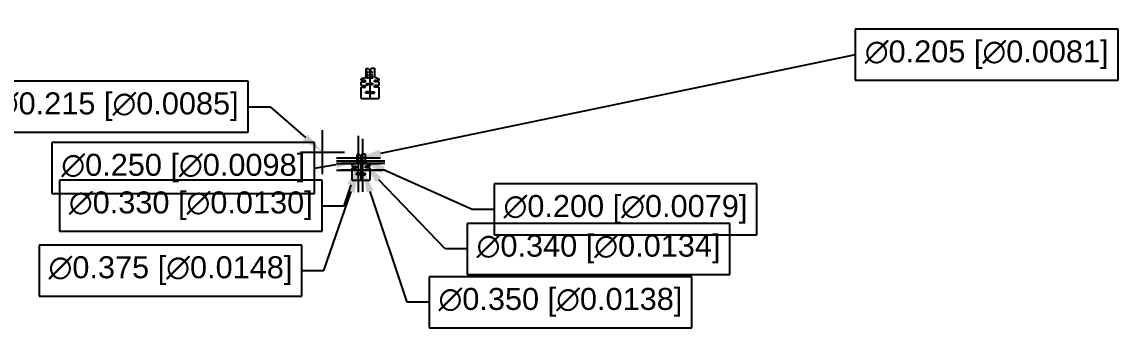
# Model space of a CAD drawing. Header units: millimetres. Extents: x -591 to -200, y 182 to 518.
# Drawn here: x -449.9 to -200.4, y 209 to 280.2 of the extents above; entities that cross this region are included whole.
import ezdxf

# ---------------------------------------------------------------- set-up
doc = ezdxf.new("R2010")
doc.units = ezdxf.units.MM
doc.header["$MEASUREMENT"] = 0
doc.styles.get("Standard").update_dxf_attribs({"font": 'arial.ttf'})
doc.dimstyles.get("Standard").update_dxf_attribs({"dimtxt": 5, "dimasz": 5, "dimexe": 5, "dimexo": 1.5, "dimgap": -2.5, "dimtad": 0, "dimtih": 1, "dimtoh": 1, "dimdec": 3, "dimzin": 0, "dimdsep": 46, "dimtxsty": 'Standard', "dimcen": 5, "dimazin": 0, "dimtfac": 1, "dimtdec": 3, "dimtofl": 0, "dimtmove": 0, "dimatfit": 3, "dimfxl": 1, "dimtolj": 1, "dimtzin": 0, "dimarcsym": 0})

# ---------------------------------------------------------------- blocks, each defined once
blk = doc.blocks.new('*D2')
at = {"color": 0, "lineweight": -2, "transparency": 16777216}
for p, q in [((-200.4, 278.54), (-260.2, 278.54)), ((-260.2, 278.54), (-260.2, 266.96)), ((-200.4, 266.96), (-200.4, 278.54)), ((-260.2, 272.75), (-368.26, 250.34)), ((-260.2, 266.96), (-200.4, 266.96)), ((-373.26, 244.31), (-373.26, 254.31)), ((-378.26, 249.31), (-368.26, 249.31))]:
    blk.add_line(p, q, dxfattribs=at)
at = {"color": 0, "transparency": 16777216}
blk.add_solid([(-368.43, 251.16), (-368.09, 249.53), (-373.16, 249.33)], dxfattribs=at)
at = {"layer": 'Defpoints', "color": 0, "transparency": 16777216}
for p in [(-373.36, 249.29), (-373.16, 249.33)]:
    blk.add_point(p, dxfattribs=at)
at = {"color": 0, "transparency": 16777216, "insert": (-230.3, 272.75), "char_height": 5, "attachment_point": 5}
blk.add_mtext('\\A1;∅0.205 [∅0.0081]', dxfattribs=at)
blk = doc.blocks.new('*D3')
at = {"color": 0, "lineweight": -2, "transparency": 16777216}
for p, q in [((-398.38, 266.73), (-458.17, 266.73)), ((-458.17, 266.73), (-458.17, 255.16)), ((-398.38, 255.16), (-398.38, 266.73)), ((-398.38, 260.94), (-393.38, 260.94)), ((-393.38, 260.94), (-385.34, 253.97)), ((-458.17, 255.16), (-398.38, 255.16)), ((-381.48, 245.62), (-381.48, 255.62)), ((-386.48, 250.62), (-376.48, 250.62))]:
    blk.add_line(p, q, dxfattribs=at)
at = {"color": 0, "transparency": 16777216}
blk.add_solid([(-384.79, 254.6), (-385.88, 253.34), (-381.56, 250.69)], dxfattribs=at)
at = {"layer": 'Defpoints', "color": 0, "transparency": 16777216}
for p in [(-381.56, 250.69), (-381.4, 250.55)]:
    blk.add_point(p, dxfattribs=at)
at = {"color": 0, "transparency": 16777216, "insert": (-428.28, 260.94), "char_height": 5, "attachment_point": 5}
blk.add_mtext('\\A1;∅0.215 [∅0.0085]', dxfattribs=at)
blk = doc.blocks.new('*D4')
at = {"color": 0, "lineweight": -2, "transparency": 16777216}
for p, q in [((-372.25, 243.65), (-372.25, 253.65)), ((-377.25, 248.65), (-367.25, 248.65)), ((-347.4, 237.61), (-367.59, 246.58)), ((-282.61, 243.39), (-342.4, 243.39)), ((-342.4, 243.39), (-342.4, 231.82)), ((-282.61, 231.82), (-282.61, 243.39)), ((-342.4, 237.61), (-347.4, 237.61)), ((-342.4, 231.82), (-282.61, 231.82))]:
    blk.add_line(p, q, dxfattribs=at)
at = {"color": 0, "transparency": 16777216}
blk.add_solid([(-367.25, 247.34), (-367.93, 245.81), (-372.16, 248.61)], dxfattribs=at)
at = {"layer": 'Defpoints', "color": 0, "transparency": 16777216}
for p in [(-372.34, 248.69), (-372.16, 248.61)]:
    blk.add_point(p, dxfattribs=at)
at = {"color": 0, "transparency": 16777216, "insert": (-312.51, 237.61), "char_height": 5, "attachment_point": 5}
blk.add_mtext('\\A1;∅0.200 [∅0.0079]', dxfattribs=at)
blk = doc.blocks.new('*D5')
at = {"color": 0, "lineweight": -2, "transparency": 16777216}
for p, q in [((-372.25, 243.07), (-372.25, 253.07)), ((-377.25, 248.07), (-367.25, 248.07)), ((-353.53, 228.6), (-368.67, 244.34)), ((-288.73, 234.38), (-348.53, 234.38)), ((-348.53, 234.38), (-348.53, 222.81)), ((-288.73, 222.81), (-288.73, 234.38)), ((-348.53, 228.6), (-353.53, 228.6)), ((-348.53, 222.81), (-288.73, 222.81))]:
    blk.add_line(p, q, dxfattribs=at)
at = {"color": 0, "transparency": 16777216}
blk.add_solid([(-368.06, 244.92), (-369.27, 243.76), (-372.13, 247.95)], dxfattribs=at)
at = {"layer": 'Defpoints', "color": 0, "transparency": 16777216}
for p in [(-372.37, 248.19), (-372.13, 247.95)]:
    blk.add_point(p, dxfattribs=at)
at = {"color": 0, "transparency": 16777216, "insert": (-318.63, 228.6), "char_height": 5, "attachment_point": 5}
blk.add_mtext('\\A1;∅0.340 [∅0.0134]', dxfattribs=at)
blk = doc.blocks.new('*D6')
at = {"color": 0, "lineweight": -2, "transparency": 16777216}
for p, q in [((-372.25, 241.58), (-372.25, 251.58)), ((-377.25, 246.58), (-367.25, 246.58)), ((-362.2, 216.49), (-370.61, 241.67)), ((-297.41, 222.27), (-357.2, 222.27)), ((-357.2, 222.27), (-357.2, 210.7)), ((-297.41, 210.7), (-297.41, 222.27)), ((-357.2, 216.49), (-362.2, 216.49)), ((-357.2, 210.7), (-297.41, 210.7))]:
    blk.add_line(p, q, dxfattribs=at)
at = {"color": 0, "transparency": 16777216}
blk.add_solid([(-369.82, 241.93), (-371.4, 241.4), (-372.19, 246.41)], dxfattribs=at)
at = {"layer": 'Defpoints', "color": 0, "transparency": 16777216}
for p in [(-372.3, 246.74), (-372.19, 246.41)]:
    blk.add_point(p, dxfattribs=at)
at = {"color": 0, "transparency": 16777216, "insert": (-327.31, 216.49), "char_height": 5, "attachment_point": 5}
blk.add_mtext('\\A1;∅0.350 [∅0.0138]', dxfattribs=at)
blk = doc.blocks.new('*D7')
at = {"color": 0, "lineweight": -2, "transparency": 16777216}
for p, q in [((-373.26, 241.55), (-373.26, 251.55)), ((-378.26, 246.55), (-368.26, 246.55)), ((-381.15, 223.69), (-374.95, 241.65)), ((-386.15, 229.48), (-445.95, 229.48)), ((-445.95, 229.48), (-445.95, 217.9)), ((-386.15, 217.9), (-386.15, 229.48)), ((-386.15, 223.69), (-381.15, 223.69)), ((-445.95, 217.9), (-386.15, 217.9))]:
    blk.add_line(p, q, dxfattribs=at)
at = {"color": 0, "transparency": 16777216}
blk.add_solid([(-375.74, 241.92), (-374.16, 241.38), (-373.32, 246.37)], dxfattribs=at)
at = {"layer": 'Defpoints', "color": 0, "transparency": 16777216}
for p in [(-373.32, 246.37), (-373.2, 246.73)]:
    blk.add_point(p, dxfattribs=at)
at = {"color": 0, "transparency": 16777216, "insert": (-416.05, 223.69), "char_height": 5, "attachment_point": 5}
blk.add_mtext('\\A1;∅0.375 [∅0.0148]', dxfattribs=at)
blk = doc.blocks.new('*D8')
at = {"color": 0, "lineweight": -2, "transparency": 16777216}
for p, q in [((-373.26, 243.06), (-373.26, 253.06)), ((-378.26, 248.06), (-368.26, 248.06)), ((-381.53, 244.22), (-441.32, 244.22)), ((-441.32, 244.22), (-441.32, 232.65)), ((-381.53, 232.65), (-381.53, 244.22)), ((-376.53, 238.43), (-374.92, 243.17)), ((-381.53, 238.43), (-376.53, 238.43)), ((-441.32, 232.65), (-381.53, 232.65))]:
    blk.add_line(p, q, dxfattribs=at)
at = {"color": 0, "transparency": 16777216}
blk.add_solid([(-375.71, 243.44), (-374.13, 242.9), (-373.31, 247.9)], dxfattribs=at)
at = {"layer": 'Defpoints', "color": 0, "transparency": 16777216}
for p in [(-373.31, 247.9), (-373.21, 248.22)]:
    blk.add_point(p, dxfattribs=at)
at = {"color": 0, "transparency": 16777216, "insert": (-411.42, 238.43), "char_height": 5, "attachment_point": 5}
blk.add_mtext('\\A1;∅0.330 [∅0.0130]', dxfattribs=at)
blk = doc.blocks.new('*D9')
at = {"color": 0, "lineweight": -2, "transparency": 16777216}
for p, q in [((-383.24, 252.77), (-443.04, 252.77)), ((-443.04, 252.77), (-443.04, 241.2)), ((-383.24, 241.2), (-383.24, 252.77)), ((-373.26, 243.67), (-373.26, 253.67)), ((-383.24, 246.98), (-378.31, 247.82)), ((-378.26, 248.67), (-368.26, 248.67)), ((-443.04, 241.2), (-383.24, 241.2))]:
    blk.add_line(p, q, dxfattribs=at)
at = {"color": 0, "transparency": 16777216}
blk.add_solid([(-378.45, 248.64), (-378.17, 247), (-373.38, 248.65)], dxfattribs=at)
at = {"layer": 'Defpoints', "color": 0, "transparency": 16777216}
for p in [(-373.38, 248.65), (-373.14, 248.69)]:
    blk.add_point(p, dxfattribs=at)
at = {"color": 0, "transparency": 16777216, "insert": (-413.14, 246.98), "char_height": 5, "attachment_point": 5}
blk.add_mtext('\\A1;∅0.250 [∅0.0098]', dxfattribs=at)

msp = doc.modelspace()

# ---------------------------------------------------------------- linework, layer by layer
at = {"color": 7, "linetype": 'Continuous', "lineweight": 25}
for p, q in [((-370.9565, 269.535), (-371.611, 269.535)), ((-370.3366, 269.708), (-369.651, 269.708)), ((-372.631, 266.9435), (-372.631, 267.2863)), ((-372.631, 265.7442), (-372.631, 266.5655)), ((-368.631, 266.5655), (-368.631, 265.7442)), ((-368.631, 265.3742), (-368.631, 262.8027)), ((-373.0135, 250.0297), (-373.668, 250.0297)), ((-372.3936, 250.2028), (-371.708, 250.2028)), ((-374.688, 247.4382), (-374.688, 247.7811)), ((-374.688, 244.2465), (-374.688, 247.0602)), ((-370.688, 247.0602), (-370.688, 244.2465)), ((-370.688, 247.0382), (-370.688, 244.2465))]:
    msp.add_line(p, q, dxfattribs=at)
for p, q in [((-371.611, 269.535), (-371.611, 267.535)), ((-369.651, 269.708), (-369.651, 267.708)), ((-371.611, 267.535), (-372.631, 267.2863)), ((-372.631, 266.9435), (-371.653, 266.9435)), ((-371.653, 266.5655), (-371.653, 266.9435)), ((-370.631, 264.3571), (-370.631, 269.0076)), ((-369.651, 267.708), (-368.6102, 267.3066)), ((-368.6102, 266.9215), (-369.609, 266.9215)), ((-369.609, 266.5655), (-369.609, 266.9215)), ((-368.6102, 267.3066), (-368.6102, 266.9215)), ((-372.631, 266.5655), (-371.653, 266.5655)), ((-372.631, 265.7442), (-371.653, 265.7442)), ((-372.631, 265.3742), (-371.653, 265.3742)), ((-372.631, 262.8027), (-372.631, 265.3742)), ((-371.653, 265.3742), (-371.653, 265.7442)), ((-368.631, 266.5655), (-369.609, 266.5655)), ((-368.631, 265.7442), (-369.609, 265.7442)), ((-369.609, 265.3742), (-369.609, 265.7442)), ((-368.631, 265.3742), (-369.609, 265.3742)), ((-372.631, 262.8027), (-368.631, 262.8027)), ((-370.631, 264.3571), (-371.6299, 264.3571)), ((-371.6299, 264.0011), (-371.6299, 264.3571)), ((-370.631, 264.0011), (-371.6299, 264.0011)), ((-370.631, 264.3571), (-369.6322, 264.3571)), ((-370.631, 262.8027), (-370.631, 264.0011)), ((-370.631, 264.0011), (-369.6322, 264.0011)), ((-369.6322, 264.0011), (-369.6322, 264.3571)), ((-373.668, 250.0297), (-373.668, 248.0297)), ((-372.688, 245.8008), (-372.688, 249.5023)), ((-371.708, 250.2028), (-371.708, 248.2028)), ((-373.668, 248.0297), (-374.688, 247.7811)), ((-374.688, 247.4382), (-373.71, 247.4382)), ((-374.688, 247.0602), (-373.71, 247.0602)), ((-373.71, 247.0602), (-373.71, 247.4382)), ((-371.708, 248.2028), (-370.6672, 247.8013)), ((-370.6672, 247.4162), (-371.666, 247.4162)), ((-371.666, 247.0602), (-371.666, 247.4162)), ((-370.688, 247.0602), (-371.666, 247.0602)), ((-370.6672, 247.8013), (-370.6672, 247.4162)), ((-372.688, 245.8008), (-373.6869, 245.8008)), ((-373.6869, 245.4448), (-373.6869, 245.8008)), ((-372.688, 245.4448), (-373.6869, 245.4448)), ((-372.688, 245.8008), (-371.6892, 245.8008)), ((-372.688, 244.2465), (-372.688, 245.4448)), ((-372.688, 245.4448), (-371.6892, 245.4448)), ((-371.6892, 245.4448), (-371.6892, 245.8008)), ((-374.688, 244.2465), (-370.688, 244.2465))]:
    msp.add_line(p, q)
for centre, radius in [((-371.2021, 267.5651), 0.165), ((-371.2021, 268.1788), 0.125), ((-371.2021, 268.8116), 0.1025), ((-370.1912, 267.5736), 0.17), ((-370.1912, 268.8116), 0.1075), ((-370.1912, 268.1529), 0.1), ((-371.2021, 266.0569), 0.1875), ((-370.1912, 266.081), 0.175), ((-373.2591, 248.0598), 0.165), ((-373.2591, 248.6735), 0.125), ((-373.2591, 249.3064), 0.1025), ((-372.2482, 248.0683), 0.17), ((-372.2482, 249.3064), 0.1075), ((-372.2482, 248.6476), 0.1), ((-373.2591, 246.5516), 0.1875), ((-372.2482, 246.5757), 0.175)]:
    msp.add_circle(centre, radius)
for points, knots in [([(-370.9565, 269.535), (-370.8749, 269.4617), (-370.8048, 269.3733), (-370.752, 269.2771), (-370.6992, 269.1809), (-370.6623, 269.0743), (-370.6443, 268.9661), (-370.6355, 268.9129), (-370.631, 268.8588), (-370.631, 268.8048)], [0, 0, 0, 0, 0.0083602983, 0.0083602983, 0.0083602983, 0.0167199135, 0.0167199135, 0.0167199135, 0.0207842156, 0.0207842156, 0.0207842156, 0.0207842156]), ([(-370.3366, 269.708), (-370.415, 269.6313), (-370.4812, 269.5399), (-370.5298, 269.4415), (-370.5783, 269.3431), (-370.6106, 269.235), (-370.6238, 269.1261), (-370.6286, 269.0868), (-370.631, 269.0472), (-370.631, 269.0076)], [0, 0, 0, 0, 0.0083607479, 0.0083607479, 0.0083607479, 0.0167214006, 0.0167214006, 0.0167214006, 0.0196994958, 0.0196994958, 0.0196994958, 0.0196994958]), ([(-373.0135, 250.0297), (-372.9319, 249.9564), (-372.8618, 249.868), (-372.809, 249.7718), (-372.7563, 249.6756), (-372.7194, 249.569), (-372.7014, 249.4608), (-372.6925, 249.4076), (-372.688, 249.3535), (-372.688, 249.2996)], [0, 0, 0, 0, 0.0083602983, 0.0083602983, 0.0083602983, 0.0167199135, 0.0167199135, 0.0167199135, 0.0207842156, 0.0207842156, 0.0207842156, 0.0207842156]), ([(-372.3936, 250.2028), (-372.472, 250.126), (-372.5382, 250.0346), (-372.5868, 249.9362), (-372.6354, 249.8378), (-372.6676, 249.7297), (-372.6809, 249.6208), (-372.6856, 249.5815), (-372.688, 249.5419), (-372.688, 249.5023)], [0, 0, 0, 0, 0.0083607479, 0.0083607479, 0.0083607479, 0.0167214006, 0.0167214006, 0.0167214006, 0.0196994958, 0.0196994958, 0.0196994958, 0.0196994958])]:
    msp.add_open_spline(points, degree=3, knots=knots, dxfattribs=at)

# ---------------------------------------------------------------- dimensions: what is measured, and where the dimension line sits
for p1, p2, picture, middle in [((-373.3595, 249.2856), (-373.1588, 249.3272), '*D2', (-260.1988, 272.7503)), ((-381.3969, 250.5541), (-381.5593, 250.695), '*D3', (-428.2751, 260.9424)), ((-372.3396, 248.6882), (-372.1568, 248.607), '*D4', (-312.5055, 237.6064)), ((-372.366, 248.1909), (-372.1304, 247.9458), '*D5', (-318.6301, 228.5971)), ((-373.198, 246.7289), (-373.3203, 246.3744), '*D7', (-416.0482, 223.6909)), ((-372.3036, 246.7417), (-372.1928, 246.4097), '*D6', (-327.3072, 216.4888))]:
    dim = msp.add_diameter_dim_2p(p1=p1, p2=p2, dimstyle='Standard')
    dim.commit()
    dim.dimension.update_dxf_attribs({"geometry": picture, "text_midpoint": middle, "dimtype": 163})
for p1, p2, picture, middle in [((-373.1359, 248.6944), (-373.3824, 248.6526), '*D9', (-413.1395, 246.982)), ((-373.2061, 248.2161), (-373.3122, 247.9036), '*D8', (-411.4246, 238.4344))]:
    dim = msp.add_diameter_dim_2p(p1=p1, p2=p2, dimstyle='Standard')
    dim.commit()
    dim.dimension.update_dxf_attribs({"geometry": picture, "text_midpoint": middle})

doc.saveas('drawing.dxf')
